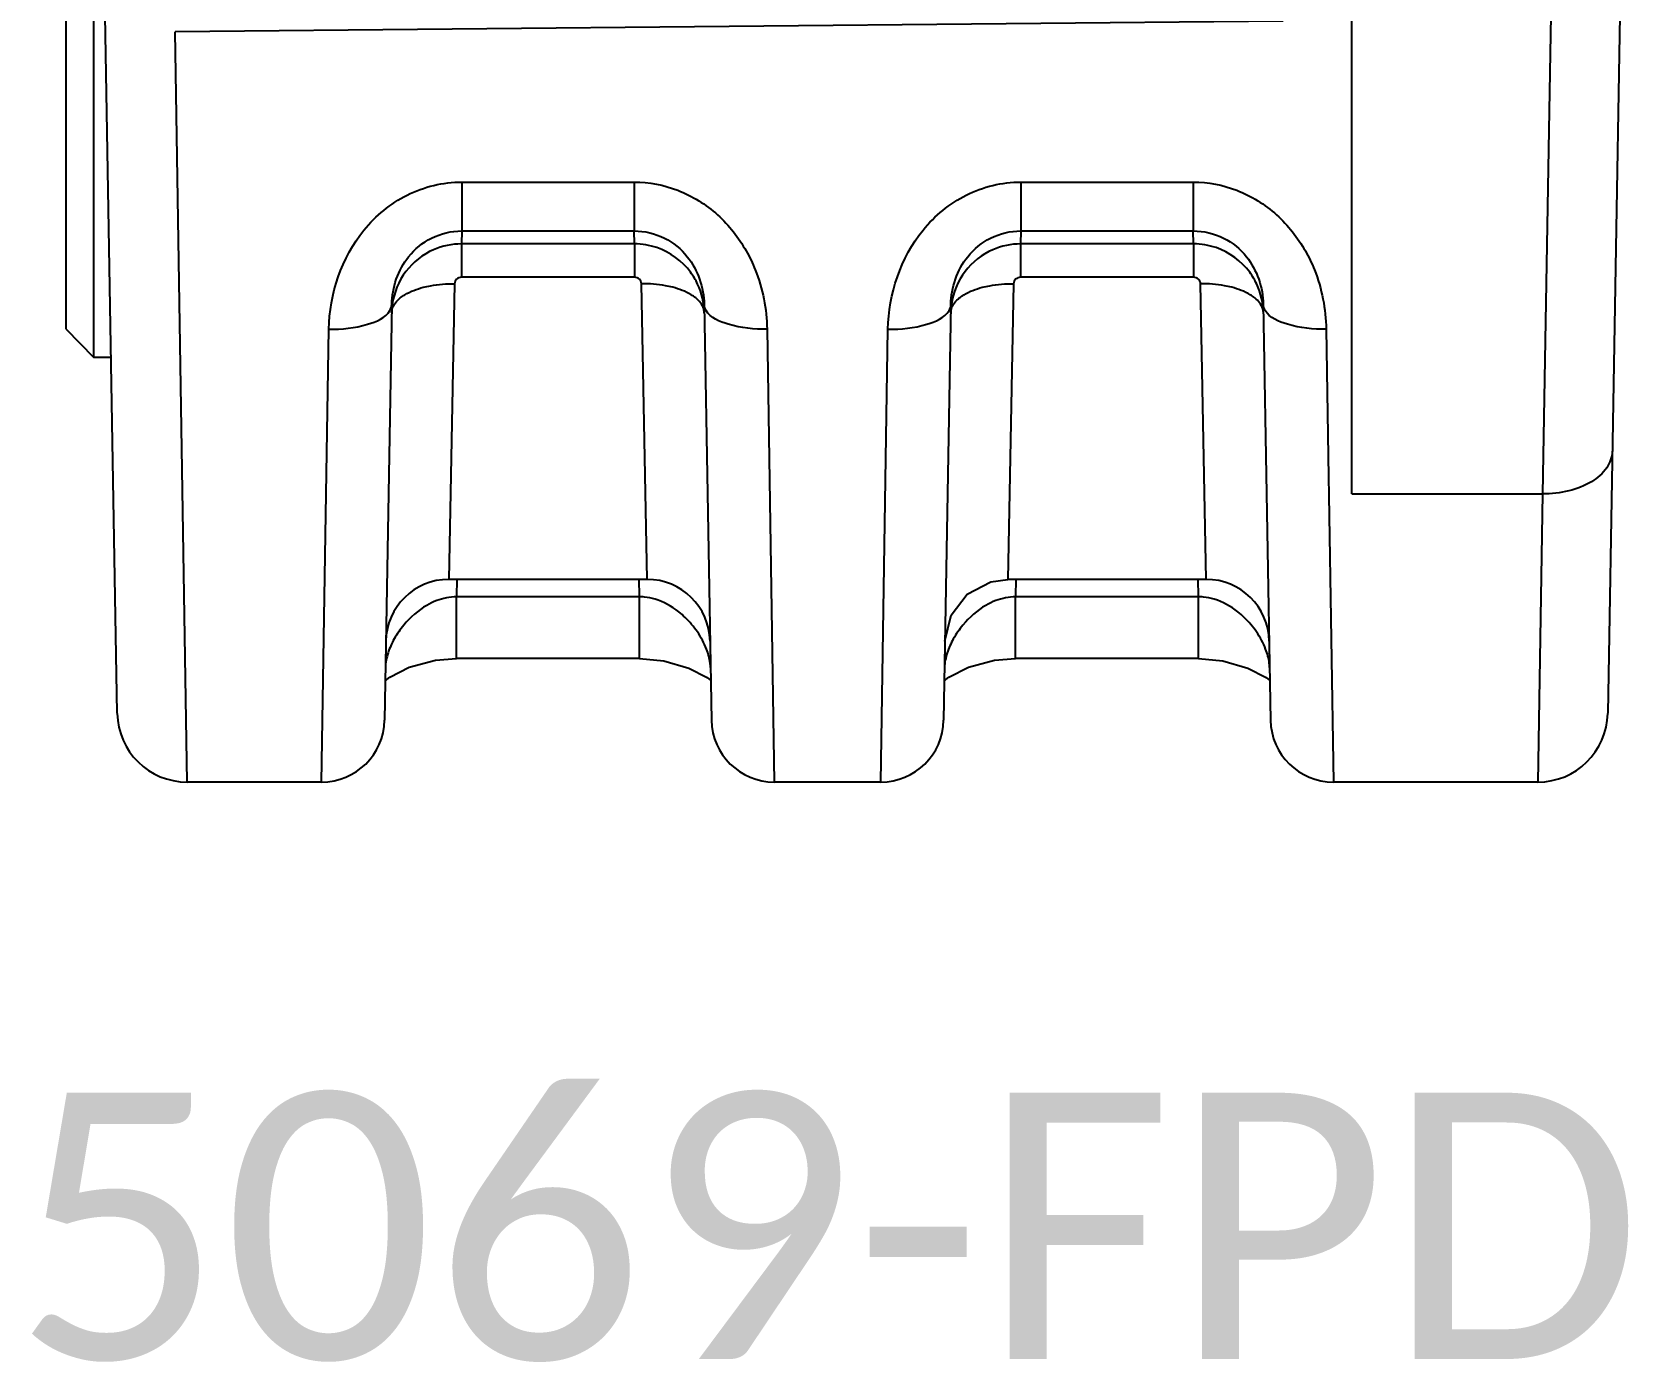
# Model space of a CAD drawing. Header units: inches. Extents: x 0 to 316, y -1 to 150.
# Drawn here: x 174.1598 to 174.6099, y 31.7579 to 32.1325 of the extents above; entities that cross this region are included whole.
import ezdxf
from ezdxf.enums import TextEntityAlignment as Align

# ---------------------------------------------------------------- set-up
doc = ezdxf.new("R2010")
doc.units = ezdxf.units.IN
doc.header["$MEASUREMENT"] = 0
doc.linetypes.add('DASHED', pattern=[0.75, 0.5, -0.25])
doc.styles.add('Calibri', font='calibri.ttf')

# ---------------------------------------------------------------- blocks, each defined once
blk = doc.blocks.new('AB 5069-FPD')
at = {"color": 7, "linetype": 'Continuous'}
for p, q in [((0.5314960630000005, -2.830321405200003), (0.5314960630000005, -1.224884634399999)), ((0.1771650545000014, -2.791916976200007), (0.1771653544000014, -2.477630791900012)), ((0.5906341393000005, -2.519278589199999), (0.5852048668000016, -2.830321405200003)), ((0.6098986135999986, -2.531239787000004), (0.6035993957999999, -2.892121729700008)), ((0.169291338599999, -2.606033705500003), (0.169291338599999, -2.783904624600005)), ((0.1838027054999998, -2.892151891100006), (0.1801041474999998, -2.680261645200005)), ((0.5121545879999996, -2.697232021600009), (0.2001326147000011, -2.700244387600009)), ((0.2034849246000014, -2.911503598000003), (0.2001326147000011, -2.700244387600009)), ((0.2808283560999989, -2.742515983100006), (0.3294078645000003, -2.742515983100006)), ((0.2808283560999989, -2.742515983100006), (0.2808283560999989, -2.756269690100005)), ((0.3294078645000003, -2.742515983100006), (0.329407863900002, -2.756269690100005)), ((0.4383086709999997, -2.742515983100006), (0.4868881795000011, -2.742515983100006)), ((0.4383086709999997, -2.742515983100006), (0.4383086709999997, -2.756269690100005)), ((0.4868881795000011, -2.742515983100006), (0.486888178900001, -2.756269690100005)), ((0.2808283560999989, -2.756269690100005), (0.2807642240000021, -2.75994381120001)), ((0.2808283560999989, -2.756269690100005), (0.3294078645000003, -2.756269690100005)), ((0.3294719965000006, -2.75994381120001), (0.3294078645000003, -2.756269690100005)), ((0.4383086709999997, -2.756269690100005), (0.4382445390000012, -2.75994381120001)), ((0.4383086709999997, -2.756269690100005), (0.4868881795000011, -2.756269690100005)), ((0.4869523115000014, -2.75994381120001), (0.4868881795000011, -2.756269690100005)), ((0.3294719965000006, -2.75994381120001), (0.2807642240000021, -2.75994381120001)), ((0.2807642240000021, -2.75994381120001), (0.2807642240000021, -2.769325857700004)), ((0.3294719965000006, -2.75994381120001), (0.3294719965000006, -2.769325857700004)), ((0.4869523115000014, -2.75994381120001), (0.4382445390000012, -2.75994381120001)), ((0.4382445390000012, -2.75994381120001), (0.4382445390000012, -2.769325857700004)), ((0.4869523115000014, -2.75994381120001), (0.4869523115000014, -2.769325857700004)), ((0.2787940041000017, -2.771163264600006), (0.2771793241000005, -2.854417736700007)), ((0.3294719965000006, -2.769325857700004), (0.2807642240000021, -2.769325857700004)), ((0.3330569059999995, -2.854418189100009), (0.331442216400001, -2.771163264600006)), ((0.4362743191000007, -2.771163264600006), (0.4346596388000012, -2.854417754900005)), ((0.4869523115000014, -2.769325857700004), (0.4382445390000012, -2.769325857700004)), ((0.4905372149999998, -2.854417916200006), (0.4889225314000019, -2.771163264600006)), ((0.2611207896000014, -2.77699281360001), (0.2590777984999999, -2.894035693900008)), ((0.3491154309999995, -2.77699281360001), (0.3511600194000017, -2.894127207900006)), ((0.4186011045000004, -2.77699281360001), (0.4165579956999999, -2.894042437500005)), ((0.5065957459000003, -2.77699281360001), (0.5086402858000003, -2.894124421400008)), ((0.169291338599999, -2.783904624600005), (0.1771650545000014, -2.791916976200007)), ((0.2413628899999996, -2.911504326100008), (0.2434069524000009, -2.783965103300005)), ((0.3668292681, -2.783965103300005), (0.3688733401000004, -2.911504963100008)), ((0.398843203800002, -2.911504394300003), (0.4008872673999999, -2.783965103300005)), ((0.5243095830999991, -2.783965103300005), (0.5249766144000017, -2.825584381800006)), ((0.1820538433000003, -2.791959640000009), (0.1771650545000014, -2.791916976200007)), ((0.5249766144000017, -2.825584381800006), (0.5250606387000012, -2.830827015400004)), ((0.5250606387000012, -2.830827015400004), (0.5263536402, -2.911504071300008)), ((0.5314960630000005, -2.830321405200003), (0.5852048668000016, -2.830321405200003)), ((0.5852048668000016, -2.830321405200003), (0.5839166349999996, -2.911504426900002)), ((0.333049839400001, -2.854417984000008), (0.2771871522999998, -2.854417984000008)), ((0.2794535701000012, -2.854291908300006), (0.2793661015000009, -2.859302979400006)), ((0.3308701190000018, -2.859302979400006), (0.3307826504999998, -2.854291908300006)), ((0.4905355377999996, -2.854417984000008), (0.434664166300001, -2.854417984000008)), ((0.4369338851000002, -2.854291908300006), (0.4368464165000017, -2.859302979400006)), ((0.4883504340000009, -2.859302979400006), (0.4882629654000006, -2.854291908300006)), ((0.2793651105000006, -2.876710238800008), (0.2793661029999992, -2.859302978700008)), ((0.3308701190000018, -2.859302979400006), (0.2793661015000009, -2.859302979400006)), ((0.3308701190000018, -2.87671030340001), (0.3308701190000018, -2.859302979400006)), ((0.4368454254999996, -2.876710238800008), (0.436846418, -2.859302978700008)), ((0.4883504340000009, -2.859302979400006), (0.4368464165000017, -2.859302979400006)), ((0.4883504340000009, -2.87671030340001), (0.4883504340000009, -2.859302979400006)), ((0.2660458062000011, -2.879160848100007), (0.2734170825, -2.87718111280001)), ((0.2734170825, -2.87718111280001), (0.2793651008999998, -2.876710239500007)), ((0.3308701190000018, -2.876710318600011), (0.279365158800001, -2.876710318600011)), ((0.3308701198000001, -2.87671030340001), (0.3377583305999998, -2.877346436900005)), ((0.3377583305999998, -2.877346436900005), (0.3447633155999998, -2.879389020600009)), ((0.3447633155999998, -2.879389020600009), (0.3499194083999999, -2.882100657300008)), ((0.4235261212000019, -2.879160848100007), (0.4308973975000008, -2.87718111280001)), ((0.4308973975000008, -2.87718111280001), (0.4368454157999988, -2.876710239500007)), ((0.4883504340000009, -2.876710318600011), (0.4368454738000018, -2.876710318600011)), ((0.488350434800001, -2.87671030340001), (0.4952386456000006, -2.877346436900005)), ((0.4952386456000006, -2.877346436900005), (0.5022436305000006, -2.879389020600009)), ((0.5022436305000006, -2.879389020600009), (0.507399723399999, -2.882100657300008)), ((0.3499194083999999, -2.882100657300008), (0.350963826200001, -2.88288730610001)), ((0.507399723399999, -2.882100657300008), (0.5084441412000018, -2.88288730610001)), ((0.2413786920000014, -2.911504598100002), (0.2034678469000006, -2.911504598100002)), ((0.3988593841000014, -2.911504598100002), (0.3688640681000006, -2.911504598100002)), ((0.5839238525999999, -2.911504598100002), (0.5263413612000019, -2.911504598100002))]:
    blk.add_line(p, q, dxfattribs=at)
for points in [[(0.4169458622000004, -2.871824082800011), (0.4186573200000012, -2.864531660400004), (0.4232293883999994, -2.858598271200009), (0.4298447793000015, -2.855084604600002), (0.4346596379999994, -2.854417781100004)], [(0.2592708129000005, -2.88297790730001), (0.2605650080000004, -2.881933660600005), (0.2660458062000011, -2.879160848100007)], [(0.4167511277999996, -2.88297790730001), (0.4180453229999994, -2.881933660600005), (0.4235261212000019, -2.879160848100007)]]:
    blk.add_lwpolyline(points, dxfattribs=at)
for centre, radius, start, end in [((0.3294529014000016, -2.779726093100003), 0.0197822911, 71.2466500644998, 89.94469456099999), ((0.4869332164000006, -2.779726093100003), 0.0197822911, 71.2466500644998, 89.94469456099999), ((0.3293833970000009, -2.779681475300009), 0.0197808544, 25.25225421890002, 36.42270136089962), ((0.4868637120000017, -2.779681475300009), 0.0197808544, 25.25225421899995, 36.42270136080042), ((0.280761548900001, -2.779669607900004), 0.0196844854, 172.2953534026997, 178.9825716502997), ((0.4382418641000019, -2.779669607900004), 0.0196844856, 172.2953534026997, 178.9825715820001), ((0.2771793234999986, -2.872134264200007), 0.0177165099, 90.00000000050002, 178.9999974087003), ((0.3330569043000011, -2.872134680700007), 0.0177165516, 1.02142272570015, 89.99999999980001), ((0.4905372152999998, -2.872134457200005), 0.0177165292, 1.017376975000061, 89.99999999699999), ((0.330622711500002, -2.874648508500009), 0.0153475234, 83.84508502149997, 89.07633167950004), ((0.3304687642000008, -2.875971224400004), 0.0166791243, 73.18877178009996, 83.80646598600002), ((0.4881030260999992, -2.874648517100006), 0.015347532, 83.84500596379999, 89.076330695), ((0.4879490779999998, -2.875971229200005), 0.0166791292, 73.18877285929985, 83.80638937289994), ((0.3252727020000012, -2.88428243100001), 0.0265950685, 34.4738275497, 46.00606959430033), ((0.4827530170000003, -2.88428243100001), 0.0265950685, 34.4738275497, 46.00606959440009), ((0.2034849326000003, -2.891818985800008), 0.0196850394, 181.0000000000001, 269.9999941963999), ((0.2413628885999994, -2.893787955800008), 0.0177165354, 270.0000020806999, 358.9999999998997), ((0.3688733383000002, -2.893788320100008), 0.0177165354, 181.0000000001003, 270.0000021503), ((0.3988432029000002, -2.893787994300006), 0.0177165354, 270.0000017452, 358.9999999998997), ((0.5263536408, -2.893787607000007), 0.0177165354, 181.0000000000001, 269.9999954885), ((0.5839166351999996, -2.891819393000006), 0.0196850394, 270.0000017045999, 358.9999999999998)]:
    blk.add_arc(centre, radius, start, end, dxfattribs=at)
for points, knots in [([(0.2434069524000009, -2.783965103300005), (0.2435655904999994, -2.774098956300008), (0.2487997389000007, -2.758380937400005), (0.2649098256000002, -2.745137646900005), (0.2755520695000016, -2.742516626700002), (0.2808283560999989, -2.742515983100006)], [0, 0, 0, 0, 0.4847192872, 0.7408119554000001, 1, 1, 1, 1]), ([(0.341669938099999, -2.744824531700004), (0.3457732381999996, -2.746411813500011), (0.3533520935999999, -2.751173484200002), (0.3588335777000005, -2.758165904300007), (0.3609636662000018, -2.761927174000007)], [0, 0, 0, 0, 0.5044173493999999, 1, 1, 1, 1]), ([(0.4008872673999999, -2.783965103300005), (0.4010459054000002, -2.774098956300008), (0.4062800539000015, -2.758380937400005), (0.4223901405999992, -2.745137646900005), (0.4330323845000006, -2.742516626700002), (0.4383086709999997, -2.742515983100006)], [0, 0, 0, 0, 0.4847192872, 0.7408119554000001, 1, 1, 1, 1]), ([(0.4991502529999998, -2.744824531700004), (0.5032535531000004, -2.746411813500011), (0.5108324084999989, -2.751173484200002), (0.5163138926999995, -2.758165904300007), (0.5184439812000008, -2.761927174000007)], [0, 0, 0, 0, 0.5044173493999999, 1, 1, 1, 1]), ([(0.2611207896000014, -2.77699281360001), (0.2612038835999986, -2.772241145700008), (0.2638417252000007, -2.764443657400008), (0.2721321246000006, -2.757671318800007), (0.2779071506999991, -2.756270302800004), (0.2808283560999989, -2.756269690100005)], [0, 0, 0, 0, 0.4552392576, 0.7201731823, 1, 1, 1, 1]), ([(0.3294078645000003, -2.756269690100005), (0.3323298651000002, -2.756270555600004), (0.338107401200002, -2.757673245800007), (0.3463956526, -2.764448249400004), (0.3490323481999997, -2.772243927200009), (0.3491154309999995, -2.77699281360001)], [0, 0, 0, 0, 0.2799080598, 0.5450189313, 1, 1, 1, 1]), ([(0.4186011045000004, -2.77699281360001), (0.4186841985999994, -2.772241145700008), (0.4213220401999997, -2.764443657400008), (0.4296124396000014, -2.757671318800007), (0.4353874655999999, -2.756270302800004), (0.4383086709999997, -2.756269690100005)], [0, 0, 0, 0, 0.4552392576, 0.7201731823, 1, 1, 1, 1]), ([(0.4868881795000011, -2.756269690100005), (0.489810180000001, -2.756270555600004), (0.4955877162000011, -2.757673245800007), (0.5038759675000009, -2.764448249400004), (0.5065126631000005, -2.772243927200009), (0.5065957459000003, -2.77699281360001)], [0, 0, 0, 0, 0.2799080598, 0.5450189313, 1, 1, 1, 1]), ([(0.3609636662000018, -2.761927174000007), (0.3619289839000022, -2.763631713600006), (0.3652410567000004, -2.770540312300007), (0.3667377421000015, -2.778277017000008), (0.3668292681, -2.783965103300005)], [0, 0, 0, 0, 0.2561417207, 1, 1, 1, 1]), ([(0.5184439812000008, -2.761927174000007), (0.5194092989000012, -2.763631713600006), (0.5227213717000012, -2.770540312300007), (0.5242180571000006, -2.778277017000008), (0.5243095830999991, -2.783965103300005)], [0, 0, 0, 0, 0.2561417207, 1, 1, 1, 1]), ([(0.2635026521000015, -2.775149338000006), (0.2639099508000005, -2.774820410400004), (0.2658876796000005, -2.773470033000002), (0.2681758603999995, -2.772634812700005), (0.2699799513000016, -2.772166903100008)], [0, 0, 0, 0, 0.2192974405, 1, 1, 1, 1]), ([(0.2699799513000016, -2.772166903100008), (0.2706664116000006, -2.77198886250001), (0.273562977700001, -2.771362347300006), (0.276541506800001, -2.771132925800003), (0.2787940041000017, -2.771163265200009)], [0, 0, 0, 0, 0.2394338064, 1, 1, 1, 1]), ([(0.2807642240000021, -2.769325857700004), (0.2802582395000002, -2.769325885800008), (0.2792421347000005, -2.769706984500004), (0.2788030919000004, -2.770699572700003), (0.2787940041000017, -2.771163264600006)], [0, 0, 0, 0, 0.5217597118999999, 1, 1, 1, 1]), ([(0.331442216400001, -2.771163264600006), (0.3314331714000023, -2.770698534400005), (0.3309937571999999, -2.769705069700009), (0.3299771102999998, -2.769325870700008), (0.3294719965000006, -2.769325857700004)], [0, 0, 0, 0, 0.4792276324, 1, 1, 1, 1]), ([(0.3402567825000009, -2.772167037400003), (0.339570288900001, -2.771988973700005), (0.3366735601999995, -2.771362375500004), (0.3336948517000007, -2.771132923500005), (0.331442216400001, -2.771163264600006)], [0, 0, 0, 0, 0.2394324231, 1, 1, 1, 1]), ([(0.3467339131999996, -2.775149615700009), (0.3463266368000006, -2.774820677000008), (0.3443489832999997, -2.773470240900004), (0.3420608451000007, -2.772634977800003), (0.3402567825000009, -2.772167037400003)], [0, 0, 0, 0, 0.2192958522, 1, 1, 1, 1]), ([(0.4209829965000011, -2.775149314100005), (0.4213902970000003, -2.774820387500007), (0.4233680318000008, -2.773470015200004), (0.4256562156000001, -2.772634798600009), (0.4274603084999988, -2.772166891500007)], [0, 0, 0, 0, 0.2192975807, 1, 1, 1, 1]), ([(0.4274603084999988, -2.772166891500007), (0.4281467660999994, -2.771988852800007), (0.4310433187000022, -2.771362344400011), (0.4340218331999992, -2.771132925300009), (0.4362743191000007, -2.771163264500004)], [0, 0, 0, 0, 0.2394339211, 1, 1, 1, 1]), ([(0.4382445390000012, -2.769325857700004), (0.437738554400001, -2.769325885800008), (0.4367224496000013, -2.769706984500004), (0.4362834071000012, -2.770699572700003), (0.4362743191000007, -2.771163264600006)], [0, 0, 0, 0, 0.5217597109000001, 1, 1, 1, 1]), ([(0.4889225314000019, -2.771163264600006), (0.4889134864000013, -2.770698534400005), (0.4884740721000007, -2.769705069700009), (0.4874574253000006, -2.769325870700008), (0.4869523115000014, -2.769325857700004)], [0, 0, 0, 0, 0.4792276324, 1, 1, 1, 1]), ([(0.4977370974999999, -2.772167037400003), (0.4970506039000018, -2.771988973700005), (0.4941538751000003, -2.771362375500004), (0.4911751667000015, -2.771132923500005), (0.4889225314000019, -2.771163264600006)], [0, 0, 0, 0, 0.2394324231, 1, 1, 1, 1]), ([(0.5042142281000004, -2.775149615700009), (0.5038069518000015, -2.774820677000008), (0.5018292982999988, -2.773470240900004), (0.4995411600999997, -2.772634977800003), (0.4977370974999999, -2.772167037400003)], [0, 0, 0, 0, 0.2192958522, 1, 1, 1, 1]), ([(0.2610801670000011, -2.779320079500003), (0.2610865778000004, -2.778952801700008), (0.2613548056999999, -2.777311864200009), (0.2625128656999998, -2.775948672900007), (0.2635026521000015, -2.775149338000006)], [0, 0, 0, 0, 0.2240411892, 1, 1, 1, 1]), ([(0.3491560535999998, -2.779320079500003), (0.3491496432000005, -2.778952829000005), (0.3488814606999995, -2.777312035800009), (0.3477235744000016, -2.775948920400005), (0.3467339131999996, -2.775149615700009)], [0, 0, 0, 0, 0.2240441781, 1, 1, 1, 1]), ([(0.4185604819000002, -2.779320079500003), (0.4185668927999995, -2.77895279940001), (0.4188351246000011, -2.777311849500002), (0.4199931993000003, -2.775948651700006), (0.4209829965000011, -2.775149314100005)], [0, 0, 0, 0, 0.2240409357, 1, 1, 1, 1]), ([(0.5066363684999988, -2.779320079500003), (0.5066299580999996, -2.778952829000005), (0.5063617756000003, -2.777312035800009), (0.5052038893000006, -2.775948920400005), (0.5042142281000004, -2.775149615700009)], [0, 0, 0, 0, 0.2240441781, 1, 1, 1, 1]), ([(0.2434069524000009, -2.783965103400007), (0.2470750395000003, -2.784018032400006), (0.2530376803000003, -2.783432011200006), (0.2593160443000002, -2.780780341600007), (0.2605966001999995, -2.778677852700007)], [0, 0, 0, 0, 0.5984224164999999, 1, 1, 1, 1]), ([(0.3668292681, -2.783965102900005), (0.3631612093000012, -2.784018314100003), (0.3571984628999996, -2.783432532900008), (0.3509201430999997, -2.780780621500007), (0.3496396385999994, -2.778678057100002)], [0, 0, 0, 0, 0.5984171494, 1, 1, 1, 1]), ([(0.4008872673999999, -2.783965103400007), (0.4045553544000011, -2.784018032400006), (0.4105179951999993, -2.783432011200006), (0.416796359200001, -2.780780341600007), (0.4180769152000003, -2.778677852700007)], [0, 0, 0, 0, 0.5984224164999999, 1, 1, 1, 1]), ([(0.5243095830999991, -2.783965103100009), (0.5206415206999999, -2.784018313800004), (0.5146787718000017, -2.78343253220001), (0.5084004452999995, -2.780780613200008), (0.5071199466000014, -2.778678044600007)], [0, 0, 0, 0, 0.5984173242999999, 1, 1, 1, 1]), ([(0.6048869079999992, -2.818360207400005), (0.6048583989000011, -2.819993494600006), (0.6035228800999999, -2.823557620900011), (0.5989061958999997, -2.827414343000008), (0.5925356709000003, -2.829825814300008), (0.5877117289000022, -2.83034806540001), (0.5852048668000016, -2.830321405100008)], [0, 0, 0, 0, 0.1953944407, 0.4263547667, 0.7001262079999999, 1, 1, 1, 1]), ([(0.2737790697000015, -2.860404205200005), (0.2728123354999994, -2.860768695200008), (0.2693040965000009, -2.862455979800011), (0.2663189013000018, -2.865103475500007), (0.2645022503999996, -2.867292922900006)], [0, 0, 0, 0, 0.2664069568, 1, 1, 1, 1]), ([(0.3437451622000012, -2.865149582700006), (0.3431758007999992, -2.864600780300009), (0.3406906664000022, -2.862412816200006), (0.3377085192000013, -2.860732641500007), (0.3352926903999993, -2.860004918600005)], [0, 0, 0, 0, 0.2386332456, 1, 1, 1, 1]), ([(0.4312593847000006, -2.860404205200005), (0.4302926505000002, -2.860768695200008), (0.4267844115000017, -2.862455979800011), (0.4237992163000008, -2.865103475500007), (0.4219825654000005, -2.867292922900006)], [0, 0, 0, 0, 0.2664069568, 1, 1, 1, 1]), ([(0.5012254772000002, -2.865149582700006), (0.5006561158, -2.864600780300009), (0.4981709813000013, -2.862412816200006), (0.4951888341000004, -2.860732641500007), (0.4927730054000001, -2.860004918600005)], [0, 0, 0, 0, 0.2386332456, 1, 1, 1, 1]), ([(0.3509008725000005, -2.879280692700007), (0.3508934876000005, -2.878859863300008), (0.3507625467000004, -2.87708070210001), (0.3502770394000017, -2.875340033300006), (0.3497863121000009, -2.874071399400009)], [0, 0, 0, 0, 0.2363072002, 1, 1, 1, 1]), ([(0.5083811874999995, -2.879280692700007), (0.5083738024999995, -2.878859863300008), (0.5082428617000012, -2.87708070210001), (0.5077573543000007, -2.875340033300006), (0.5072666270999999, -2.874071399400009)], [0, 0, 0, 0, 0.2363072002, 1, 1, 1, 1])]:
    blk.add_open_spline(points, degree=3, knots=knots, dxfattribs=at)
for points in [[(0.3294078645000003, -2.742515983100006), (0.333567028900001, -2.742517137500009), (0.3377908864000005, -2.74332399610001), (0.341669938099999, -2.744824531700004)], [(0.4868881795000011, -2.742515983100006), (0.4910473438000018, -2.742517137500009), (0.4952712013000014, -2.74332399610001), (0.4991502529999998, -2.744824531700004)], [(0.2729020877000004, -2.761583904900007), (0.2698747865000009, -2.762904877700002), (0.267111075699999, -2.765077288600004), (0.2651099292000012, -2.767705012800008)], [(0.2807642240000021, -2.75994381120001), (0.2780870968000002, -2.759943428800007), (0.2753557896000007, -2.760513224000007), (0.2729020877000004, -2.761583904900007)], [(0.3453002319000014, -2.767936835300006), (0.3429726904999999, -2.764784112800008), (0.3395221985999992, -2.762257944900007), (0.3358128056999998, -2.760994017400009)], [(0.4303824026000012, -2.761583904900007), (0.4273551014000017, -2.762904877700002), (0.4245913905999998, -2.765077288600004), (0.422590244200002, -2.767705012800008)], [(0.4382445390000012, -2.75994381120001), (0.435567411700001, -2.759943428800007), (0.4328361045000015, -2.760513224000007), (0.4303824026000012, -2.761583904900007)], [(0.5027805469000004, -2.767936835300006), (0.5004530054000007, -2.764784112800008), (0.4970025136, -2.762257944900007), (0.4932931206999989, -2.760994017400009)], [(0.2651099292000012, -2.767705012800008), (0.263071999300001, -2.770381037700005), (0.2617050498999998, -2.773697183000003), (0.2612547685999989, -2.777030576800009)], [(0.422590244200002, -2.767705012800008), (0.4205523143000018, -2.770381037700005), (0.4191853649000006, -2.773697183000003), (0.4187350834999997, -2.777030576800009)], [(0.3491560535999998, -2.779320079500003), (0.3491078122999998, -2.776555973800008), (0.348452785100001, -2.773743473300009), (0.347273960599999, -2.771242877300004)], [(0.5066363684999988, -2.779320079500003), (0.5065881272000006, -2.776555973800008), (0.5059331001, -2.773743473300009), (0.5047542755999999, -2.771242877300004)], [(0.2605966001999995, -2.778677852700007), (0.2609025846000002, -2.778175470300006), (0.2611105234999993, -2.77758095410001), (0.2611207896000014, -2.776992813700005)], [(0.3496396385999994, -2.778678057100002), (0.3493336364000008, -2.778175607200005), (0.3491256981999999, -2.777581020900008), (0.3491154309999995, -2.77699281360001)], [(0.4180769152000003, -2.778677852700007), (0.418382899600001, -2.778175470300006), (0.4185908385000001, -2.77758095410001), (0.4186011045000004, -2.776992813700005)], [(0.5071199466000014, -2.778678044600007), (0.5068139482999996, -2.778175597800008), (0.506606013099999, -2.77758101620001), (0.5065957459000003, -2.77699281360001)], [(0.2793661015000009, -2.859302979400006), (0.2774681481000005, -2.859331993400005), (0.275555197100001, -2.859734548100008), (0.2737790697000015, -2.860404205200005)], [(0.4368464165000017, -2.859302979400006), (0.4349484629999996, -2.859331993400005), (0.4330355121, -2.859734548100008), (0.4312593847000006, -2.860404205200005)], [(0.2618093200000011, -2.871203657000002), (0.2611086091000008, -2.872453848400006), (0.2605106326000008, -2.873772208300004), (0.2600726174000005, -2.875136802400007)], [(0.2645022503999996, -2.867292922900006), (0.2634915945000014, -2.868510976300009), (0.2625831617000003, -2.869822987400006), (0.2618093200000011, -2.871203657000002)], [(0.3497863121000009, -2.874071399400009), (0.3491259628000005, -2.872364256400004), (0.3482338110000001, -2.870737469300003), (0.347197273099999, -2.869228831800008)], [(0.4192896350000002, -2.871203657000002), (0.4185889241000016, -2.872453848400006), (0.4179909475999999, -2.873772208300004), (0.4175529324000014, -2.875136802400007)], [(0.4219825654000005, -2.867292922900006), (0.4209719095000004, -2.868510976300009), (0.4200634767000011, -2.869822987400006), (0.4192896350000002, -2.871203657000002)], [(0.5072666270999999, -2.874071399400009), (0.5066062777999996, -2.872364256400004), (0.5057141259999991, -2.870737469300003), (0.5046775880999999, -2.869228831800008)], [(0.2600726174000005, -2.875136802400007), (0.2596438263000014, -2.876472659800008), (0.2593598948000011, -2.877877918800003), (0.2593353480000005, -2.879280692700007)], [(0.4175529324000014, -2.875136802400007), (0.4171241412000022, -2.876472659800008), (0.4168402098000001, -2.877877918800003), (0.4168156629999995, -2.879280692700007)]]:
    blk.add_open_spline(points, degree=3, dxfattribs=at)
at = {"color": 3, "linetype": 'DASHED', "style": 'Calibri'}
blk.add_attdef('PARTNUMBER', text='', height=0.0625, dxfattribs=at).set_placement((0.4338313412336561, 1.870186333982502), align=Align.MIDDLE_CENTER)

msp = doc.modelspace()

# ---------------------------------------------------------------- block references
at = {"linetype": 'Continuous'}
msp.add_blockref('AB 5069-FPD', (174, 34.83277477458694), dxfattribs=at)

# ---------------------------------------------------------------- texts
at = {"color": 6, "style": 'Calibri'}
msp.add_text('5069-FPD', height=0.075, dxfattribs=at).set_placement((174.3838617261, 31.79627019645089), align=Align.MIDDLE_CENTER)

doc.saveas('drawing.dxf')
